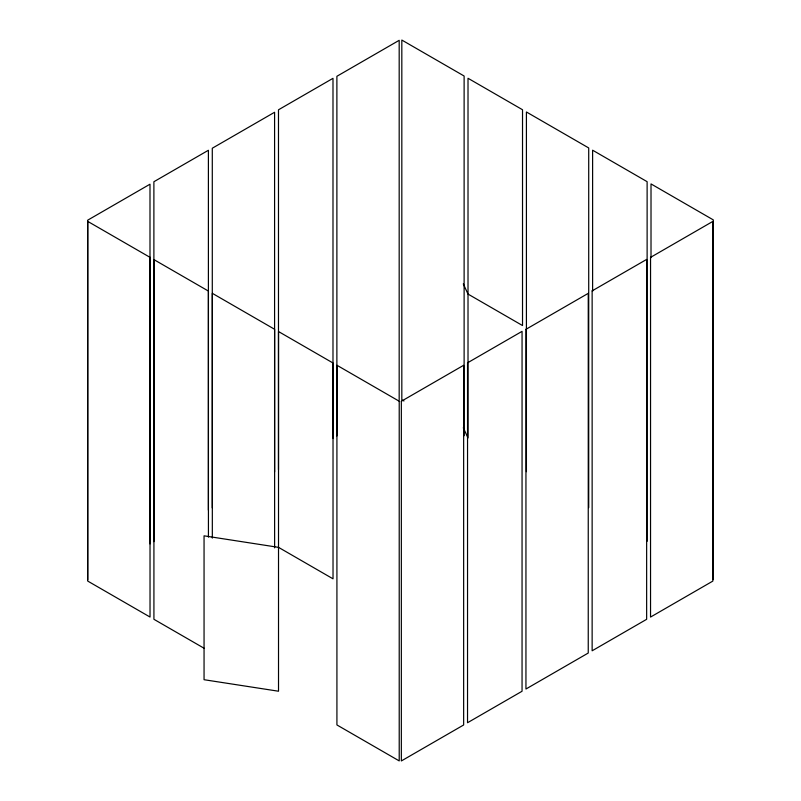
<?xml version="1.0" encoding="UTF-8"?>
<svg xmlns="http://www.w3.org/2000/svg" width="801" height="801" viewBox="0 0 801 801"><rect width="100%" height="100%" fill="white"/><g stroke="black" fill="none" stroke-linecap="round" stroke-linejoin="round"><path stroke-width="1.2" d="M87.689 579.864L87.699 220.175L149.997 184.2L149.987 543.889M153.882 541.646L153.892 181.737L208.4 150.268L208.39 510.167M212.285 507.914L212.295 148.225L274.593 112.26L274.583 471.949M278.478 469.696L278.488 109.797L332.996 78.328L332.986 438.227M336.881 435.974L336.891 76.285L399.188 40.32L399.178 400.009M403.964 400.971L401.822 399.739L401.822 40.05L464.119 76.015L464.119 435.704M204.155 648.289L153.922 619.293L153.922 259.604L208.43 291.073L208.43 537.111M463.288 283.894L468.014 294.077L522.522 325.546L522.522 109.737L468.014 78.268L468.014 437.947L463.288 427.764M713.311 579.574L713.311 219.895L651.013 183.92L651.013 257.612M647.118 541.356L647.118 181.677L592.61 150.198L592.61 291.324M588.715 507.634L588.715 147.955L526.417 111.99L526.417 471.669M274.623 547.854L274.623 329.291L212.325 293.326L212.325 538.112M401.351 401.261L401.341 760.95L463.649 724.975L463.649 365.286L401.351 401.261M467.544 362.833L467.534 722.732L522.052 691.253L522.062 331.354L467.544 362.833M525.947 329.321L525.947 689.01L588.244 653.035L588.254 293.346L525.947 329.321M592.139 290.883L592.139 650.792L646.647 619.313L646.657 259.414L592.139 290.883M650.552 257.381L650.542 617.07L712.84 581.095L712.85 221.406L650.552 257.381M278.518 547.353L204.055 535.829L204.055 679.709L278.518 691.223L278.518 331.544L333.026 363.013L333.026 578.823L278.518 547.353M150.027 257.351L87.73 221.386L87.73 581.075L150.027 617.04L150.027 257.351M399.218 401.231L336.921 365.256L336.921 724.945L399.218 760.91L399.218 401.231"/></g></svg>
